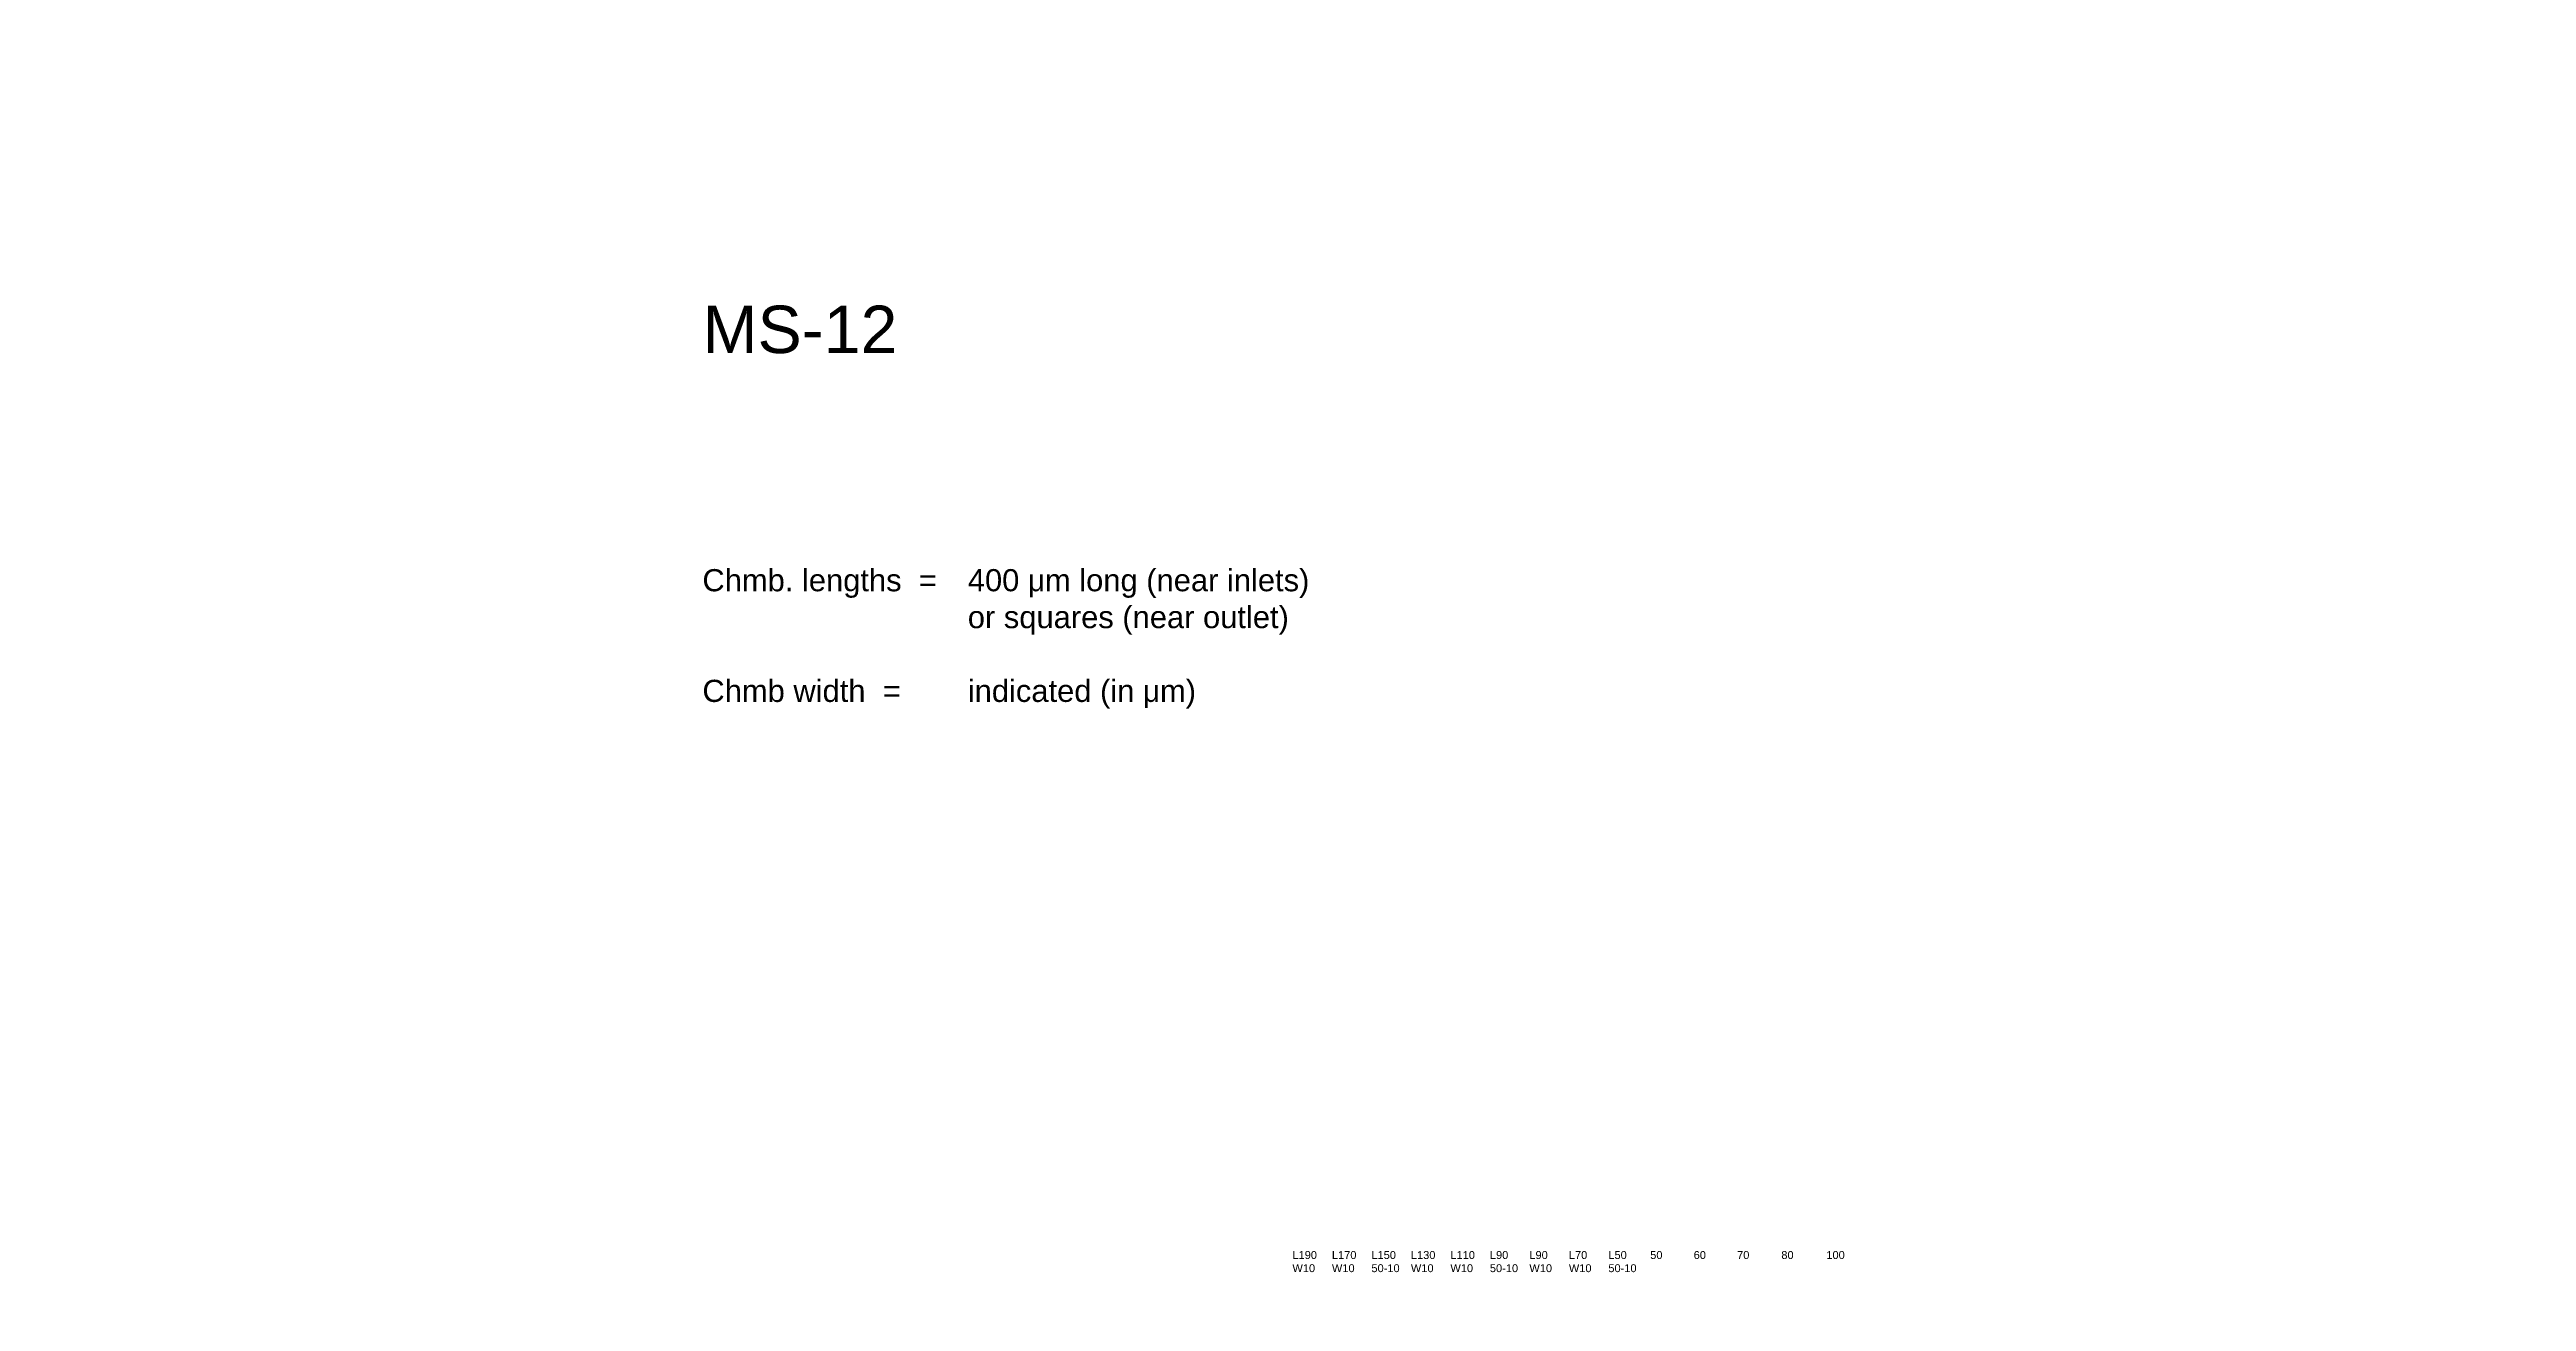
# Model space of a CAD drawing. Header units: millimetres. Extents: x 1000 to 444771, y -11148 to 590229.
# Drawn here: x 182360 to 213720, y 526978 to 542818 of the extents above; entities that cross this region are included whole.
import ezdxf

# ---------------------------------------------------------------- set-up
doc = ezdxf.new("R2010")
doc.units = ezdxf.units.MM
doc.layers.add('CLEAR', color=140, linetype='Continuous')
doc.styles.get("Standard").update_dxf_attribs({"font": 'arial.ttf'})

msp = doc.modelspace()

# ---------------------------------------------------------------- linework, layer by layer
msp.add_circle((215000, 511000), 50000)

# ---------------------------------------------------------------- texts
at = {"layer": 'CLEAR', "attachment_point": 1}
for s, width, gutter_width, heights, insert, char_height in [('{\\H2.1429x;MS-12\\H0.83333x;\\P}\\P\\P\\P\\P\\PChmb. lengths  =^I400 {\\fSymbol|b0|i0|c2|p18;m}m long (near inlets)\\P^I^I^Ior squares (near outlet)\\P\\PChmb width  =^Iindicated (in {\\fSymbol|b0|i0|c2|p18;m}m)', 11473.28, 5106, [6422], (190626, 539578), 280), ('L190\\PW10', 339.38, 12.5, [319], (198096, 527615), 100), ('L170\\PW10', 346.98, 12.5, [305], (198596, 527615), 100), ('L150\\P50-10', 402.55, 12.5, [301], (199096, 527615), 100), ('L130\\PW10', 318.89, 12.5, [282], (199596, 527615), 100), ('L110\\PW10', 299.13, 12.5, [328], (200096, 527615), 100), ('L90\\P50-10', 301.92, 12.5, [294], (200596, 527615), 100), ('L90\\PW10', 316.95, 12.5, [289], (201096, 527615), 100), ('L70\\PW10', 317.85, 12.5, [326], (201596, 527615), 100), ('L50\\P50-10', 320.44, 12.5, [315], (202096, 527615), 100), ('50', 307.49, 12.5, [191], (202626, 527615), 100), ('60', 307.49, 12.5, [191], (203176, 527615), 100), ('70', 307.49, 12.5, [191], (203726, 527615), 100), ('80', 307.49, 12.5, [191], (204286, 527615), 100), ('100', 307.49, 12.5, [191], (204856, 527615), 100)]:
    msp.add_mtext_dynamic_manual_height_columns(s, width=width, gutter_width=gutter_width, heights=heights, dxfattribs=dict(at, insert=insert, char_height=char_height))

doc.saveas('drawing.dxf')
